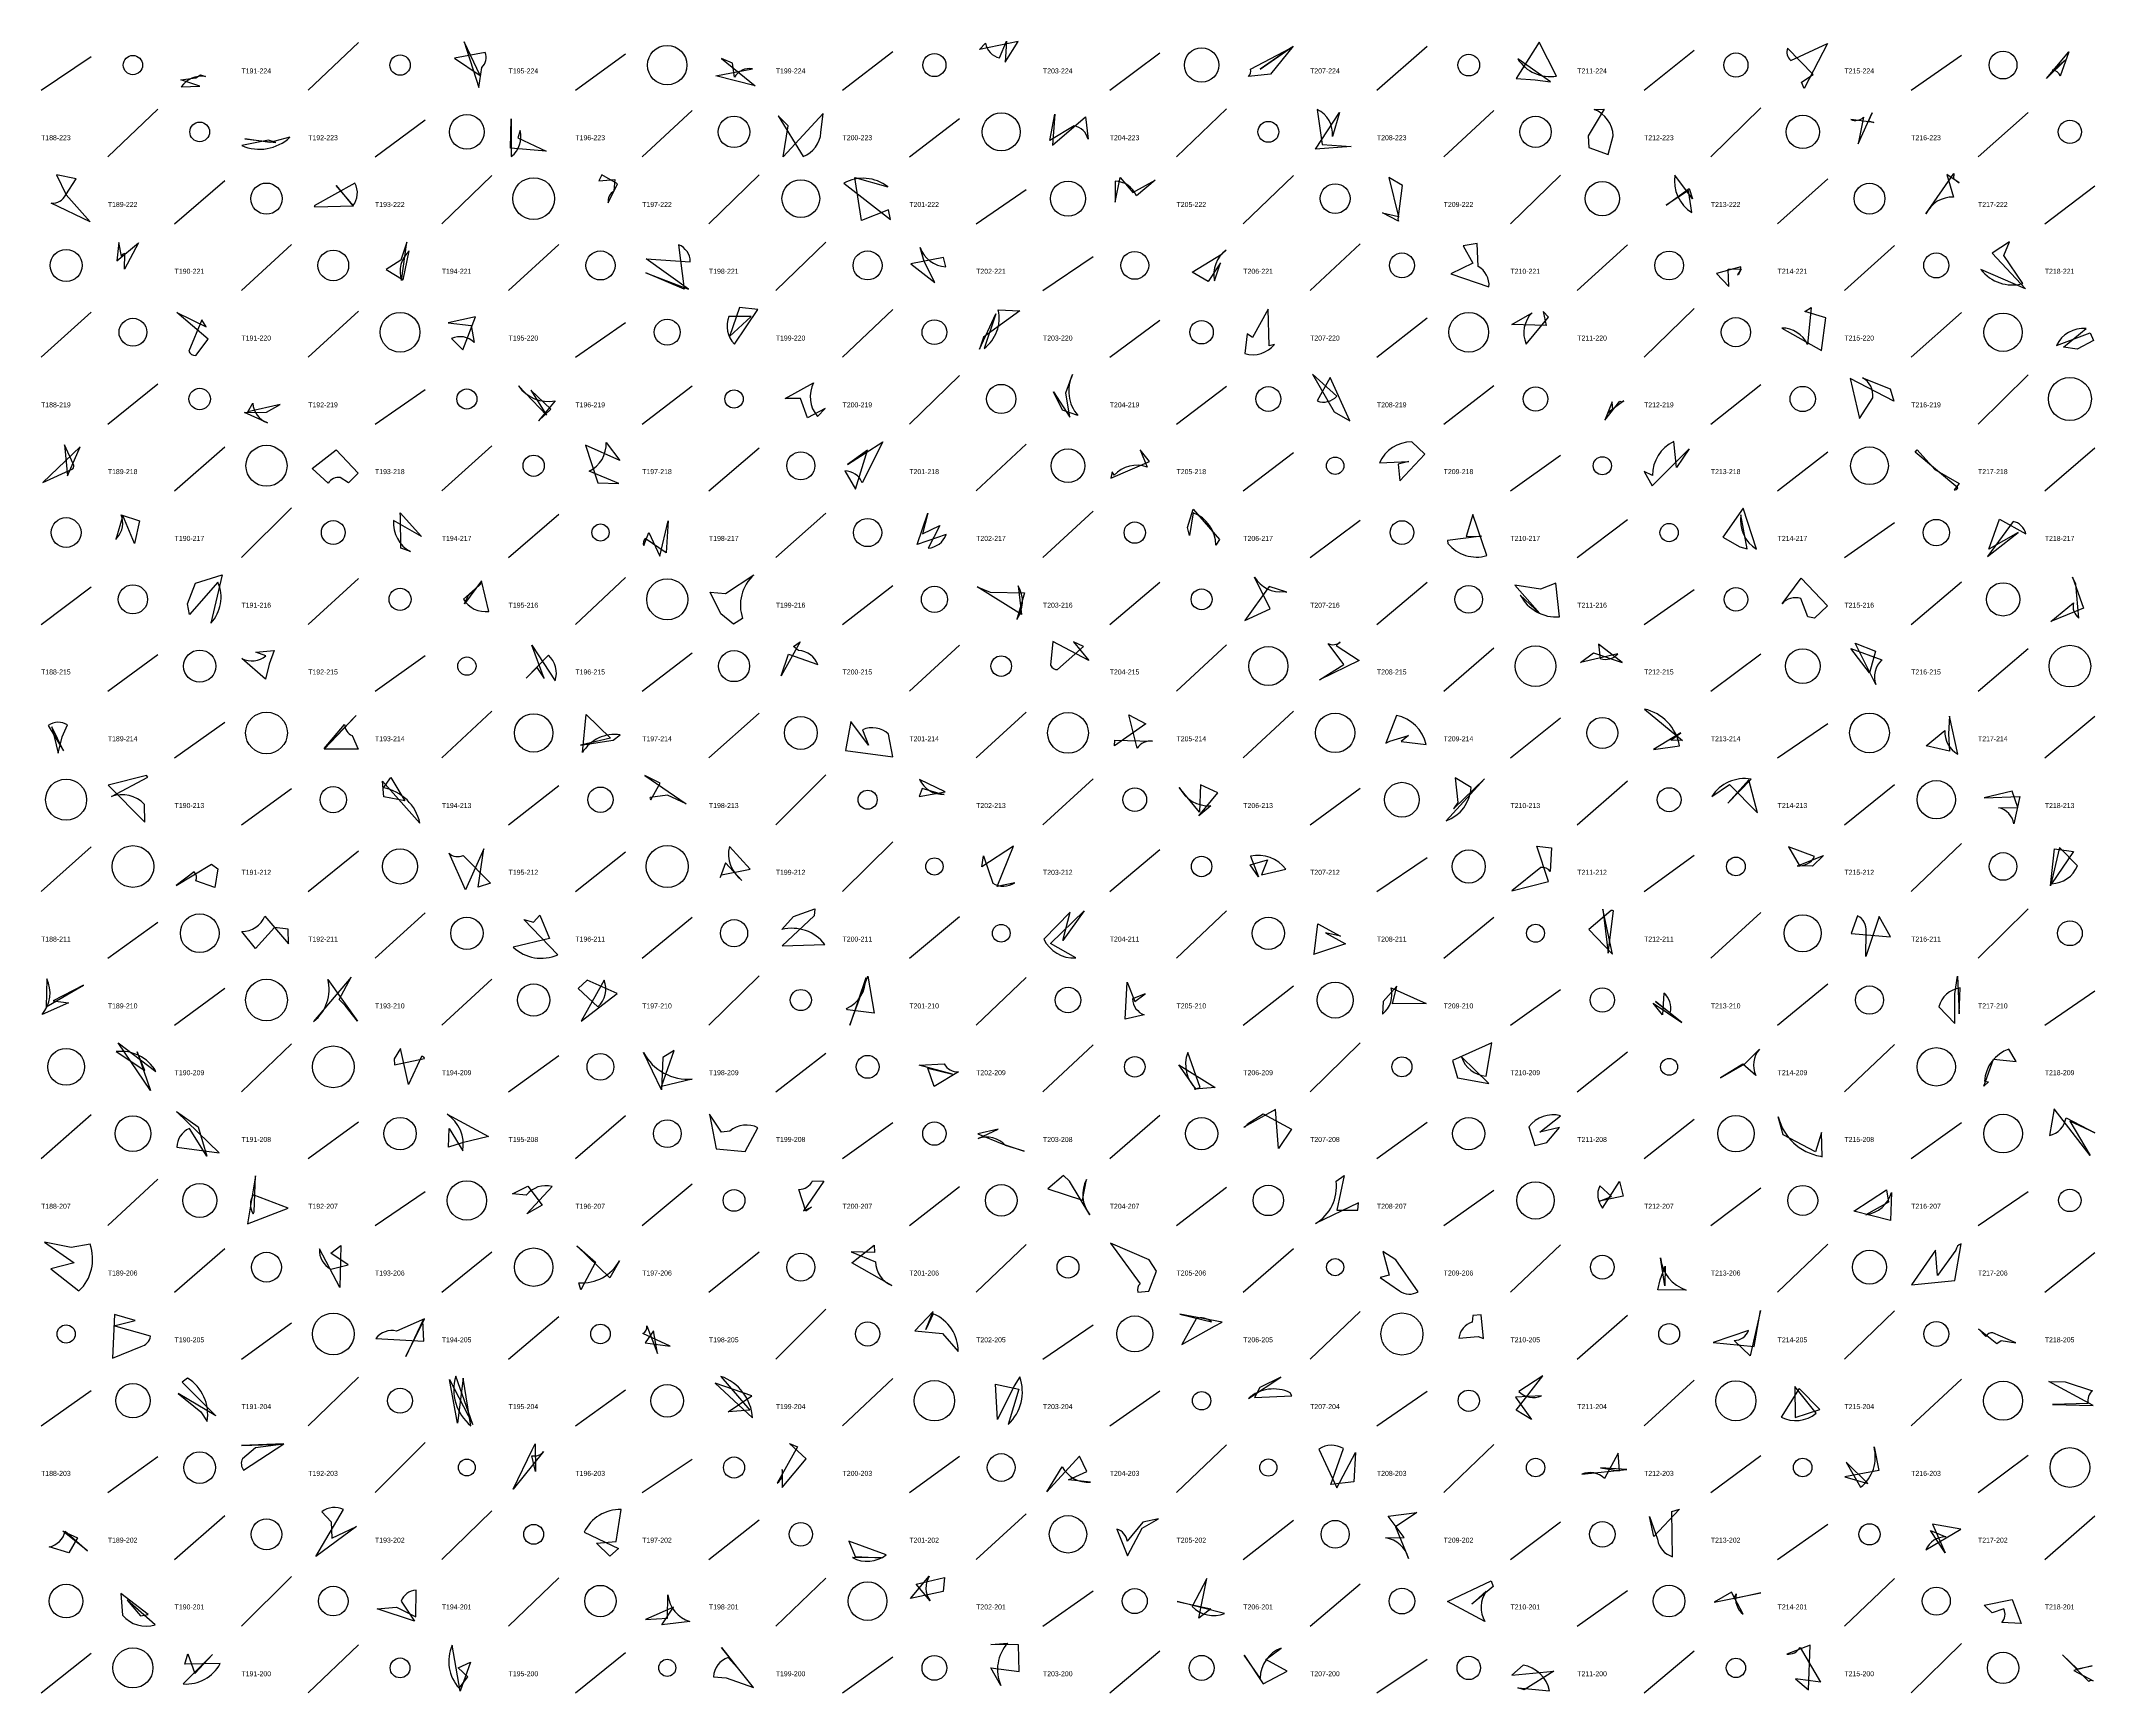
# Model space of a CAD drawing. Header units: millimetres. Extents: x -1 to 9990, y 0 to 15990.
# Drawn here: x 7520 to 8750, y 8000 to 8989 of the extents above; entities that cross this region are included whole.
import ezdxf

# ---------------------------------------------------------------- set-up
doc = ezdxf.new("R2010")
doc.units = ezdxf.units.MM
doc.layers.add('TEXT', color=3, linetype='Continuous')
doc.layers.add('WALL', color=1, linetype='Continuous')

msp = doc.modelspace()

# ---------------------------------------------------------------- linework, layer by layer
for points in [[(7773.4, 8988.9), (7782.2, 8961.5), (7784, 8973.5, 0.3), (7785.9, 8982.6), (7767.6, 8979.1), (7782.9, 8968.8)], [(8105.1, 8989.2), (8082, 8984.3), (8085.6, 8988.1, 0.3), (8094, 8979.3), (8098.2, 8989.4), (8097.4, 8976.8)], [(8269.8, 8986.4), (8256.2, 8969.5), (8243.1, 8968.2, 0.3), (8244.3, 8972.6), (8268.2, 8985.1), (8250, 8972.6)], [(8414.8, 8966.1), (8424, 8965), (8404.3, 8978.8, 0.3), (8427.6, 8968.4), (8417.1, 8988.7), (8403.3, 8967)], [(8574.3, 8964.7), (8581.2, 8969.3), (8565.9, 8985.2, 0.3), (8567.9, 8977.7), (8589.9, 8988), (8575.9, 8961)], [(8721, 8966.9), (8734.3, 8983), (8729.2, 8968.3, 0.3), (8724.5, 8972.1), (8725.4, 8972.3), (8732.4, 8978.2)], [(7612.6, 8967.3), (7615.5, 8969.1), (7618.4, 8968.1, 0.3), (7603.9, 8961.9), (7615.1, 8962.3), (7603.7, 8966.1)], [(7947.7, 8962.5), (7924.1, 8968.6), (7946.1, 8972.8, 0.3), (7935.2, 8967.7), (7934.1, 8976.1), (7927.5, 8979)], [(7801.1, 8925.2), (7801.5, 8942.8), (7801.6, 8920.2, 0.3), (7806.9, 8935.8), (7805.5, 8931.5), (7822.5, 8923.5)], [(7967.4, 8938.6), (7961.4, 8944.6), (7976.3, 8920.3, 0.3), (7987, 8934.6), (7988.4, 8945.9), (7964.4, 8920.1)], [(8125.7, 8927.1), (8145.5, 8944), (8147, 8930.6, 0.3), (8138.6, 8938.7), (8124.2, 8929.8), (8127.1, 8945.6)], [(8283.2, 8924.6), (8297.6, 8946.6), (8293.5, 8932.3, 0.3), (8284.3, 8948.4), (8287.2, 8927.5), (8304.6, 8926.2)], [(8446.9, 8925.6), (8458.4, 8921.5), (8461.5, 8932.7, 0.3), (8450.1, 8948.4), (8456, 8948.5), (8446.5, 8932.7)], [(8614.4, 8941.6), (8617.5, 8940.7), (8603.9, 8942.4, 0.3), (8611.4, 8943.7), (8608.3, 8927.8), (8616.5, 8946.3)], [(7660.5, 8928.7), (7656.2, 8930.1), (7640.2, 8926.8, 0.3), (7669, 8931.8), (7657, 8928.6), (7642, 8930.9)], [(7535.1, 8897.3), (7549.3, 8881.2), (7526.1, 8892.3, 0.3), (7534.8, 8897.2), (7541.1, 8906.9), (7529.2, 8909.2)], [(7854, 8905.7), (7863.6, 8906.4), (7863, 8899.6, 0.3), (7859.7, 8892.4), (7865.3, 8903.9), (7855.8, 8909.2)], [(8011.3, 8881.9), (8007.3, 8907.6), (8027.1, 8902.1, 0.3), (8000.7, 8904.2), (8028.7, 8882.6), (8027.5, 8888.2)], [(8173.8, 8898.7), (8187.2, 8906.1), (8176, 8896.7, 0.3), (8163.2, 8905.4), (8163.2, 8892.8), (8166.2, 8907.7)], [(8335.3, 8902.8), (8327.1, 8907.6), (8332.9, 8884.1, 0.3), (8333, 8881.6), (8323.3, 8886.4), (8332.9, 8884.3)], [(8507, 8901), (8508.9, 8894.8), (8498.5, 8909, 0.3), (8508.6, 8886.6), (8506.7, 8899.8), (8493.3, 8891)], [(8668.7, 8904.5), (8661.4, 8909.5), (8665.4, 8895.9, 0.3), (8648.8, 8885.9), (8665.6, 8910), (8665.3, 8907.1)], [(7707.1, 8890.7), (7696.8, 8902.9), (7706.8, 8890.7, 0.3), (7707.9, 8904.3), (7683.5, 8890.6), (7684, 8890.1)], [(7578.3, 8868.5), (7570, 8852.8), (7570.2, 8862.2, 0.3), (7568.1, 8860.5), (7566.6, 8868.7), (7565.4, 8857.8)], [(7726.7, 8852.6), (7736.9, 8846.4), (7740.5, 8863.7, 0.3), (7735.9, 8845.9), (7739, 8869), (7735.4, 8858.1)], [(8688.4, 8862.4), (8708.4, 8841), (8681.7, 8852.5, 0.3), (8706.8, 8844.1), (8695.5, 8860.9), (8698.9, 8869.2)], [(7907.7, 8840.8), (7882.4, 8858.9), (7908.8, 8857.2, 0.3), (7901.8, 8867.4), (7905.2, 8840.7), (7882.2, 8850.6)], [(8055.3, 8844.7), (8048.9, 8857.3), (8046.4, 8865.7, 0.3), (8061.8, 8854.2), (8060.4, 8859.7), (8040.8, 8856)], [(8209.4, 8851), (8227.3, 8862), (8229.7, 8864.2, 0.3), (8222.8, 8845.8), (8226.3, 8856.5), (8218.9, 8845.4)], [(8377.4, 8856.3), (8364.2, 8849.9), (8387.1, 8842.1, 0.3), (8380.6, 8854.3), (8380.1, 8868.2), (8371.7, 8866.7)], [(8530.4, 8852.7), (8538.2, 8852.9), (8535.9, 8849.3, 0.3), (8537.9, 8854.2), (8523.3, 8850.2), (8530.8, 8842.4)], [(7618.8, 8818.2), (7616.2, 8822.4), (7608.4, 8803.7, 0.3), (7612.6, 8801), (7620.1, 8810.8), (7601.3, 8826.9)], [(7763.8, 8820.7), (7777.6, 8819), (7779.4, 8808.9, 0.3), (7765.8, 8811.3), (7772.6, 8804.4), (7780.1, 8824.3)], [(7932.3, 8812.4), (7945.3, 8824.5), (7931.9, 8824.5, 0.3), (7935.2, 8807.9), (7949.3, 8828.6), (7938.2, 8829.8)], [(8082, 8804.8), (8091.7, 8826.1), (8084.7, 8805.3, 0.3), (8093.2, 8828.3), (8106.1, 8827.9), (8084.4, 8812.1)], [(8245.5, 8811.8), (8242.2, 8814.1), (8240.9, 8802.2, 0.3), (8258.7, 8807.7), (8255.5, 8806.8), (8254.9, 8828.7)], [(8421.3, 8819), (8400.8, 8819.6), (8412.9, 8826.7, 0.3), (8409.3, 8807.9), (8422.7, 8824), (8419.6, 8827.5)], [(8576.3, 8827.4), (8580.1, 8829.8), (8577.8, 8807.7, 0.3), (8562.4, 8817.5), (8586.3, 8804.1), (8588.9, 8823.7)], [(8739.3, 8804.8), (8731.2, 8806), (8744.7, 8817.3, 0.3), (8726.9, 8807.1), (8747.1, 8814.7), (8749.2, 8810)], [(7813.3, 8780.3), (7822.7, 8765.4), (7806, 8782.8, 0.3), (7827.8, 8773.9), (7817.9, 8762), (7825.3, 8768.9)], [(7974.8, 8775.3), (7965.6, 8775.3), (7982.6, 8784.7, 0.3), (7984.9, 8764.6), (7989.6, 8769.4), (7978.9, 8763.7)], [(8136, 8764.1), (8133.8, 8778.6), (8137.7, 8789.7, 0.3), (8140.9, 8765.1), (8131.7, 8768.4), (8126.3, 8779.3)], [(8303.7, 8761.9), (8292.1, 8787.9), (8284.2, 8773.8, 0.3), (8295.9, 8776.6), (8281.4, 8789.8), (8294.5, 8767.4)], [(8603.5, 8787.2), (8609, 8763.3), (8617, 8775.7, 0.3), (8610.9, 8787.7), (8627.3, 8781), (8629.5, 8773.7)], [(7663.1, 8771.6), (7643.9, 8767.4), (7646.8, 8772.5, 0.3), (7655.6, 8760.7), (7641.8, 8767), (7655, 8767.1)], [(8460.8, 8773.3), (8456.5, 8762.3), (8465.4, 8773.7, 0.3), (8467.9, 8773.8), (8458.2, 8766.7), (8461.2, 8768.6)], [(7543.4, 8746.3), (7521, 8725), (7539.1, 8733.1, 0.3), (7539.3, 8736.1), (7534.1, 8747.6), (7535.8, 8729)], [(7853.5, 8724.8), (7866.1, 8724.4), (7848.3, 8731.7, 0.3), (7858.4, 8749), (7866.7, 8738.2), (7846.1, 8747.3)], [(8003, 8735.7), (8024.2, 8749.3), (8011.8, 8724.8, 0.3), (8001.3, 8731.9), (8007.8, 8720.9), (8015, 8744.4)], [(8333.8, 8725.9), (8348.6, 8741.9), (8340.9, 8749.3, 0.3), (8321.5, 8736.7), (8339.2, 8737.5), (8332.7, 8736)], [(8507, 8745.2), (8499.4, 8734), (8497.9, 8749.5, 0.3), (8485.1, 8729.1), (8480, 8731.6), (8484.9, 8722.9)], [(7709.8, 8730.6), (7704.2, 8724.7), (7699.2, 8728, 0.3), (7692, 8724.5), (7682.4, 8733.4), (7696.8, 8744.6)], [(8183.9, 8737.6), (8178.2, 8744.6), (8182.4, 8734.2, 0.3), (8162.6, 8729.4), (8161.5, 8731.4), (8160.6, 8727.6)], [(8654.2, 8732.8), (8668.6, 8724.3), (8665.7, 8720.5, 0.3), (8668, 8721.8), (8642.3, 8743.1), (8643.5, 8744.5)], [(8209.9, 8709), (8225.7, 8690.9), (8223.6, 8687.5, 0.3), (8210, 8706.9), (8207.8, 8693.2), (8206.6, 8698.1)], [(8537.3, 8686.4), (8541.8, 8685.3), (8538, 8705.7, 0.3), (8547.4, 8685), (8539.3, 8709.6), (8527.2, 8692.2)], [(7568.9, 8705.3), (7564.7, 8690.9), (7565.5, 8692, 0.3), (7567.9, 8705.6), (7578.9, 8702.1), (7576, 8688.4)], [(7735, 8706.8), (7747.9, 8692.7), (7731, 8702.2, 0.3), (7741.3, 8683.6), (7735.5, 8685.6), (7735.2, 8704.6)], [(7895.5, 8702), (7894.3, 8682.8), (7881.8, 8691.5, 0.3), (7880.9, 8687.2), (7884, 8695), (7890.5, 8680.8)], [(8047.8, 8694.3), (8058.2, 8699.3), (8051.2, 8685.7, 0.3), (8062, 8693.8), (8044.7, 8687.9), (8051, 8706.6)], [(8382.7, 8692.9), (8362.2, 8690.2), (8362.5, 8688.4, 0.3), (8385.9, 8681.2), (8377.4, 8705.9), (8373.5, 8692.7)], [(8686.5, 8685), (8692.8, 8703.1), (8708.6, 8694.2, 0.3), (8701, 8701.7), (8685.6, 8680.7), (8704, 8695.1)], [(7612.4, 8664.6), (7628.4, 8669.7), (7621.7, 8640.8, 0.3), (7625.9, 8665.2), (7608.9, 8645.9), (7607.7, 8652.3)], [(7775.7, 8657.2), (7783.5, 8664.5), (7772.9, 8655.2, 0.3), (7788.2, 8647.8), (7783.7, 8666.1), (7773.6, 8652.3)], [(7920.7, 8659.2), (7929.9, 8658.5), (7946.9, 8669.7, 0.3), (7940.1, 8643.5), (7934.6, 8640.1), (7927.1, 8646.4)], [(8088.4, 8659.2), (8108.9, 8658.9), (8104.3, 8643, 0.3), (8105.2, 8663), (8107.2, 8646), (8080.6, 8662.4)], [(8240.9, 8642.4), (8256.1, 8649.4), (8246.7, 8668.3, 0.3), (8264.5, 8659.7), (8266.1, 8659.2), (8255.4, 8662.7)], [(8402.6, 8663.4), (8417.5, 8646.5), (8405.8, 8657.6, 0.3), (8429.4, 8644.5), (8427.2, 8664.7), (8418, 8661.1)], [(8582, 8643.8), (8578, 8644.5), (8573.9, 8655.5, 0.3), (8562.6, 8652.3), (8574, 8667.7), (8589.8, 8651.1)], [(8743.2, 8649.7), (8723.5, 8641.7), (8737.1, 8652.9, 0.3), (8740.4, 8643.8), (8738.5, 8664.1), (8736.6, 8668.2)], [(7656.6, 8616.2), (7654.5, 8607.1), (7640.3, 8619.6, 0.3), (7654.6, 8621.1), (7648.6, 8623.3), (7659.5, 8624.4)], [(7821.3, 8607.5), (7813.9, 8627.5), (7827.8, 8606.2, 0.3), (7823.9, 8621.6), (7810.6, 8607.8), (7816.9, 8614.2)], [(7963.2, 8609.2), (7967.6, 8622.2), (7985.2, 8615.9, 0.3), (7973.7, 8624.3), (7970.7, 8626.7), (7974.7, 8629.5)], [(8147.4, 8618.4), (8125.9, 8629.8), (8124.5, 8615.6, 0.3), (8128.8, 8612.9), (8144.3, 8626.7), (8138.3, 8629.5)], [(8285.6, 8606.7), (8300.2, 8616), (8290.9, 8628.5, 0.3), (8297.9, 8629.4), (8295.6, 8627.4), (8309.3, 8618.3)], [(8466.8, 8617.2), (8452.7, 8628.2), (8453.8, 8619.5, 0.3), (8464.2, 8622.3), (8441.9, 8617.1), (8449.7, 8623)], [(8614.9, 8610.9), (8603.9, 8625.6), (8622.3, 8618.7, 0.3), (8618.8, 8603.9), (8606.5, 8628.7), (8618.6, 8624)], [(7708.6, 8585.5), (7689.5, 8565.6), (7701.8, 8580.1, 0.3), (7706.3, 8573.4), (7709.9, 8565.3), (7689.6, 8565.3)], [(7843.1, 8567.6), (7862.7, 8570.6), (7866.9, 8573.9, 0.3), (7844.2, 8563.2), (7846.5, 8586.1), (7861, 8571.8)], [(8162.9, 8567.3), (8163.1, 8570.6), (8185.7, 8570, 0.3), (8176.5, 8565.8), (8171.5, 8585.9), (8181.7, 8580.5)], [(8339, 8573.4), (8334.6, 8569.9), (8349.4, 8568, 0.3), (8331.7, 8585.5), (8325.3, 8568.9), (8327.7, 8570)], [(8502.1, 8575.1), (8485.7, 8565.1), (8501.3, 8567.3, 0.3), (8480.2, 8589.3), (8503, 8570.4), (8496.1, 8570.7)], [(7530.3, 8562.8), (7532.6, 8572.7), (7535.9, 8579.8, 0.3), (7524.3, 8579.5), (7533.5, 8564.2), (7526.5, 8578.6)], [(8001.7, 8564.4), (8030, 8560.7), (8027.6, 8574.2, 0.3), (8011.9, 8576.9), (8015.5, 8567.6), (8004.9, 8581.8)], [(8662.9, 8564.1), (8648.9, 8567.2), (8660.2, 8576.5, 0.3), (8668, 8562.2), (8663, 8585), (8662.4, 8574.5)], [(7560.1, 8543.8), (7582.2, 8521.5), (7581.9, 8532.2, 0.3), (7562.1, 8536.9), (7583.9, 8548.5), (7583.2, 8549.5)], [(7906.4, 8532.6), (7895.1, 8537.8), (7884.7, 8536.4, 0.3), (7885.2, 8534.9), (7890.8, 8544.9), (7881.6, 8549.5)], [(7725.3, 8536.7), (7724.4, 8546), (7746.9, 8520.9, 0.3), (7725, 8542.2), (7729.4, 8548.3), (7737.8, 8534.4)], [(8045.8, 8536.9), (8061.5, 8539.8), (8046, 8547.1, 0.3), (8060.9, 8538.2), (8059.8, 8538.2), (8047.7, 8541.8)], [(8214.4, 8543.9), (8213.7, 8527.5), (8201.6, 8542.4, 0.3), (8220.5, 8531.3), (8213.3, 8525.4), (8224.8, 8539.1)], [(8365.9, 8529.6), (8384.4, 8547.4), (8361.4, 8522.3, 0.3), (8376.5, 8542.4), (8366.8, 8548), (8368.4, 8533.4)], [(8542.8, 8546.9), (8530.1, 8532.9), (8544.1, 8547.3, 0.3), (8520.5, 8536.9), (8531.2, 8544), (8547.9, 8527.1)], [(8683.6, 8536.1), (8705, 8536.9), (8701.5, 8520.5, 0.3), (8692.3, 8530.2), (8703.8, 8530.3), (8700.4, 8540.1)], [(7785.1, 8505.6), (7774.2, 8481.1), (7764.4, 8502.9, 0.3), (7772.7, 8501.6), (7789.1, 8485.1), (7781.7, 8482.7)], [(7927.5, 8489.9), (7944.7, 8493.3), (7932.2, 8507, 0.3), (7939.7, 8486.7), (7929.8, 8497.2), (7926.6, 8488.3)], [(8083.4, 8494.8), (8084.4, 8501.3), (8089.9, 8485, 0.3), (8103.1, 8485.3), (8092.5, 8483.1), (8102.4, 8507.1)], [(8254.5, 8498.9), (8250.8, 8490), (8265.4, 8493.3, 0.3), (8244.3, 8501.1), (8249, 8488.8), (8244.1, 8495.9)], [(8415.8, 8507.1), (8424.5, 8506.1), (8423.8, 8492, 0.3), (8418.2, 8494.3), (8400.8, 8480.4), (8422.8, 8486)], [(8587.4, 8501.5), (8580.9, 8495.1), (8571.6, 8495.4, 0.3), (8582.1, 8501), (8566.4, 8506.7), (8572.9, 8495.8)], [(8725.7, 8505.6), (8737.2, 8504), (8724, 8484.7, 0.3), (8739.5, 8495.4), (8728.7, 8506.3), (8723.3, 8483.4)], [(7625.9, 8493.6), (7624, 8482.5), (7612.7, 8486.4, 0.3), (7611.7, 8491.8), (7601, 8483.7), (7622.1, 8496.3)], [(7659.7, 8458.5), (7648.5, 8445.9), (7640.2, 8456, 0.3), (7654.1, 8465.3), (7668.2, 8448.7), (7668, 8457.5)], [(7818.6, 8465.9), (7824.4, 8451.8), (7802.7, 8446.7, 0.3), (7829.5, 8442.1), (7809.2, 8463.3), (7814.9, 8461.6)], [(7982.9, 8465.4), (7963.9, 8447.4), (7989.4, 8448.3, 0.3), (7963.7, 8457.2), (7970.7, 8465), (7983.4, 8469.7)], [(8131.9, 8450.6), (8136.3, 8467.6), (8120.5, 8451.5, 0.3), (8139.6, 8440.2), (8124.6, 8448.9), (8144.6, 8468.4)], [(8455.2, 8469.4), (8458.4, 8443.1), (8461.7, 8468.4, 0.3), (8460.3, 8468.6), (8447, 8457.3), (8461.1, 8442.4)], [(8620.8, 8465), (8612.8, 8441), (8613, 8456.1, 0.3), (8607.9, 8465.5), (8604, 8454.8), (8627.5, 8452.8)], [(8289.3, 8455.2), (8301.1, 8448.6), (8282.1, 8442.3, 0.3), (8282.4, 8442.7), (8284.7, 8460.6), (8298.2, 8453.2)], [(7527.3, 8414.5), (7536.5, 8413.3), (7520.6, 8406.4, 0.3), (7523.4, 8427.7), (7523.1, 8410.9), (7545.5, 8424)], [(7698.5, 8415.3), (7705.7, 8428.8), (7683.2, 8402.2, 0.3), (7691.7, 8427.4), (7709.5, 8402.3), (7702.1, 8411.7)], [(7847.1, 8427), (7841.6, 8422), (7853.5, 8411, 0.3), (7857.3, 8426.9), (7843.4, 8402.3), (7865, 8419)], [(8018.9, 8407.1), (8002.9, 8409.2), (8002.4, 8410, 0.3), (8013.9, 8428.4), (8004.3, 8400), (8015.1, 8429.4)], [(8175.1, 8414.2), (8181.2, 8418.8), (8173.6, 8415.7, 0.3), (8180.7, 8406.1), (8169.3, 8403.5), (8170.5, 8425.7)], [(8667.8, 8429.4), (8668.7, 8406.7), (8669.2, 8422.3, 0.3), (8656.5, 8411), (8666.2, 8400.9), (8666.1, 8418.7)], [(8332, 8423.4), (8323.8, 8414.2), (8323.3, 8406.6, 0.3), (8328.5, 8422.4), (8349.4, 8412.9), (8329.3, 8412.8)], [(8502.7, 8401.6), (8486.9, 8414.1), (8495.6, 8407.4, 0.3), (8491.8, 8419.2), (8491.1, 8406.1), (8485.4, 8413.2)], [(7585.5, 8360.8), (7566.2, 8389.3), (7588.8, 8372.2, 0.3), (7564.9, 8384.1), (7582.1, 8372.9), (7577.5, 8383.9)], [(8368.2, 8368.4), (8387, 8365), (8370.6, 8380.9, 0.3), (8385.4, 8369.4), (8388.8, 8389.3), (8365.2, 8378.7)], [(7731.4, 8379.7), (7731.7, 8376.2), (7749.7, 8380, 0.3), (7747.9, 8381.2), (7740, 8364.5), (7735.2, 8386)], [(7892.3, 8380.6), (7891.6, 8361.3), (7880.8, 8383.6, 0.3), (7909.9, 8367.7), (7891.5, 8363.3), (7899.2, 8384.7)], [(8065.8, 8370.6), (8045.8, 8375.9), (8060.9, 8376.8, 0.3), (8069.4, 8372), (8054.8, 8363.2), (8051, 8374.1)], [(8210.8, 8361.6), (8214.1, 8362.7), (8206.7, 8383.5, 0.3), (8211.8, 8361.5), (8201.3, 8376.2), (8223.1, 8362.7)], [(8525.8, 8368.4), (8540.3, 8376.7), (8549.1, 8385.5, 0.3), (8546.9, 8369.9), (8539.2, 8376.5), (8538.1, 8375.9)], [(8689.3, 8379.6), (8702.8, 8378.1), (8698.5, 8385.6, 0.3), (8683.8, 8366.4), (8686.2, 8366.1), (8683.5, 8363.5)], [(7614.1, 8339), (7619.3, 8321.4), (7608.8, 8338, 0.3), (7601.3, 8326.8), (7626.7, 8323.5), (7601.2, 8348.2)], [(7764, 8326.9), (7764.4, 8338), (7772.5, 8324.6, 0.3), (7763.1, 8346.7), (7788, 8333.3), (7772.2, 8329.4)], [(7924.3, 8325.8), (7941.6, 8324.3), (7949.3, 8338.5, 0.3), (7932.5, 8336.5), (7927.5, 8335.8), (7920.4, 8346.7)], [(8261, 8326), (8259.2, 8349.4), (8240.4, 8338.9, 0.3), (8242.5, 8340.9), (8251.9, 8346.9), (8268.9, 8337.7)], [(8429.4, 8338.6), (8417.6, 8335.8), (8430, 8345.7, 0.3), (8411, 8339.1), (8414.5, 8327.8), (8421.8, 8329.6)], [(8582.7, 8324.1), (8563.2, 8334.3), (8560.4, 8345, 0.3), (8585.6, 8321.5), (8586.6, 8321), (8586.3, 8335.7)], [(8747.1, 8321.9), (8725.6, 8349.9), (8722.7, 8333.8, 0.3), (8732.7, 8344.5), (8749.9, 8335.4), (8735, 8342.4)], [(8095.6, 8328.9), (8108.8, 8324.4), (8097.6, 8327.9, 0.3), (8081.2, 8332.1), (8093.2, 8337.6), (8081.1, 8334.9)], [(7643.6, 8280.9), (7667.9, 8290.4), (7647.1, 8298.3, 0.3), (7647, 8287), (7647.6, 8288.2), (7648.4, 8309.7)], [(7820, 8292.2), (7811, 8287), (7826.1, 8303.3, 0.3), (7810.6, 8298.1), (7802.4, 8298.9), (7811.6, 8303.5)], [(7981.3, 8291), (7977.9, 8288.5), (7973.9, 8301.6, 0.3), (7981.9, 8306.7), (7988.8, 8306.5), (7976.6, 8288.7)], [(8123, 8302), (8143.6, 8295.2), (8146.1, 8307.6, 0.3), (8148.1, 8286.4), (8135.8, 8306.6), (8132.3, 8310)], [(8308.5, 8289.1), (8308.9, 8293.6), (8283.2, 8281.2, 0.3), (8295.6, 8306.5), (8300.3, 8309.9), (8295.9, 8289.2)], [(8453.3, 8294.5), (8460.5, 8297.4), (8453.5, 8303.8, 0.3), (8455.1, 8290.4), (8465.2, 8306.4), (8467.4, 8297.5)], [(8625.2, 8301.4), (8626.3, 8293.9), (8612.8, 8286.4, 0.3), (8628.2, 8299.8), (8627.6, 8282.9), (8605.6, 8288.6)], [(7539.8, 8257.7), (7525.9, 8254.1), (7542.7, 8240.8, 0.3), (7549.3, 8268.7), (7538.1, 8266.8), (7522, 8270)], [(7699.5, 8267.9), (7698.9, 8242.8), (7686.7, 8265.9, 0.3), (7693.5, 8253.9), (7704, 8256.5), (7693.6, 8263.3)], [(7852, 8258.1), (7843.2, 8241.5), (7842, 8245.7, 0.3), (7866.4, 8258.9), (7860.7, 8248.7), (7840.9, 8267.8)], [(8019.2, 8263.7), (8005.1, 8264.2), (8019.7, 8258.3, 0.3), (8029.5, 8244), (8005.5, 8257.6), (8019, 8268.1)], [(8183.7, 8259.4), (8160.5, 8269.4), (8178.2, 8245, 0.3), (8176.8, 8240.1), (8183.5, 8240.6), (8188, 8252.6)], [(8640.2, 8244.5), (8666.2, 8247.1), (8669.8, 8268.9, 0.3), (8666.7, 8265.2), (8655.7, 8250), (8654.6, 8265.1)], [(8327.3, 8250.3), (8322, 8248.9), (8333.5, 8240.8, 0.3), (8344.7, 8240.3), (8331.4, 8259.5), (8323.6, 8264.3)], [(8492.6, 8255.6), (8492.5, 8243.9), (8489.8, 8260.5, 0.3), (8505.2, 8241.3), (8488.2, 8241.4), (8489.6, 8247.5)], [(8549.7, 8229.1), (8543.5, 8202), (8534, 8211.1, 0.3), (8542.6, 8217), (8521.4, 8209.9), (8545.9, 8207.4)], [(7563.9, 8226.6), (7562.7, 8200.6), (7579.9, 8207.5, 0.3), (7585.5, 8213.6), (7563.6, 8219.8), (7576.4, 8223.1)], [(7738.5, 8201.6), (7749.7, 8224.1), (7732.9, 8216.7, 0.3), (7720.4, 8212.3), (7749.3, 8210.6), (7748.7, 8223)], [(7881.8, 8209.6), (7896.8, 8207.7), (7880.4, 8215.3, 0.3), (7882.8, 8219.9), (7889.1, 8203.3), (7886.7, 8216.8)], [(8043.2, 8216.9), (8059.8, 8215.3), (8069.3, 8204.4, 0.3), (8054.3, 8227.1), (8049.9, 8217.6), (8054.2, 8228.4)], [(8227.3, 8222.1), (8201.9, 8226.8), (8220.9, 8222.2, 0.3), (8211.8, 8224), (8203.1, 8208.7), (8222.7, 8219.7)], [(8382.4, 8226.4), (8377.4, 8226.1), (8377.1, 8222.1, 0.3), (8369.1, 8212.4), (8380.7, 8213.4), (8383.8, 8212.2)], [(8693.8, 8211.1), (8702.6, 8209.6), (8688.9, 8215.7, 0.3), (8684.7, 8213.5), (8680.2, 8218.1), (8691.3, 8209.2)], [(7602, 8179.4), (7615.6, 8168.4), (7619.5, 8162.6, 0.3), (7607.7, 8188.6), (7604.5, 8186.2), (7624.7, 8166)], [(7764.6, 8187.8), (7778.6, 8160.8), (7768.3, 8189.7, 0.3), (7777.3, 8160), (7772.8, 8188.6), (7769.3, 8161.6)], [(7945.6, 8178), (7923.7, 8185.6), (7946.1, 8164.7, 0.3), (7927.1, 8189.6), (7944.5, 8169.3), (7931.5, 8168.4)], [(8091.6, 8184.9), (8105.6, 8182), (8099.2, 8160.8, 0.3), (8106.1, 8189.3), (8102.7, 8183.9), (8092.8, 8163.8)], [(8246.6, 8177), (8269.1, 8177.9), (8268, 8179.8, 0.3), (8243, 8176.4), (8262.5, 8189.1), (8249.9, 8182.9)], [(8403.3, 8169.3), (8419.4, 8190), (8404.9, 8180.5, 0.3), (8418.5, 8177.9), (8403, 8177.2), (8412.5, 8163.8)], [(8585.3, 8169.8), (8572.8, 8182.3), (8562, 8165.2, 0.3), (8583, 8167.5), (8570.2, 8183.6), (8570.4, 8165)], [(8722.4, 8186.5), (8732.1, 8186.3), (8748.6, 8181, 0.3), (8746, 8173.4), (8724.5, 8172.8), (8748.9, 8172.1)], [(7665.2, 8149), (7648.5, 8146.7), (7640.6, 8140.3, 0.3), (7641.3, 8133.5), (7665.3, 8149.1), (7640.1, 8148.1)], [(7815.8, 8149.1), (7816.1, 8132.6), (7814, 8142.1, 0.3), (7820.9, 8144.6), (7802.8, 8122.1), (7814.2, 8145.6)], [(7968.3, 8149.3), (7973.1, 8147.3), (7960.9, 8125.7, 0.3), (7963.8, 8133.9), (7963.8, 8123.1), (7978.1, 8140.3)], [(8306.2, 8126.4), (8292.5, 8124.9), (8300, 8146.3, 0.3), (8285.2, 8146), (8296, 8122.8), (8307.2, 8144.1)], [(8465.3, 8133), (8464.5, 8143.7), (8456.3, 8128.5, 0.3), (8442.8, 8131), (8469.7, 8133.8), (8454, 8134.9)], [(8614, 8125.5), (8601, 8138.2), (8609.7, 8123.2, 0.3), (8617.7, 8147.4), (8620.6, 8133.2), (8600.3, 8129.4)], [(8141.9, 8141.8), (8122.4, 8120.4), (8131.6, 8135.5, 0.3), (8148.4, 8126.2), (8135.3, 8127.7), (8146.3, 8132.7)], [(7708.9, 8099.7), (7684.5, 8081.8), (7701.2, 8109.8, 0.3), (7688.1, 8108.4), (7693.7, 8102.5), (7694.2, 8092.7)], [(7852.6, 8089.7), (7864.5, 8090.7), (7867.4, 8109.8, 0.3), (7845.3, 8096.3), (7865.8, 8086.5), (7860.7, 8081.9)], [(8343.9, 8108), (8331.1, 8099.4), (8339, 8080.6, 0.3), (8325.2, 8092.8), (8336.3, 8093.1), (8326.8, 8105.8)], [(8485.9, 8093.7), (8483.2, 8105.6), (8488.1, 8092, 0.3), (8497.1, 8081.6), (8496.6, 8108.6), (8501.3, 8110)], [(7541.8, 8092.9), (7536.7, 8084), (7524.8, 8087.5, 0.3), (7534.4, 8096.9), (7547.8, 8085.1), (7533, 8096.9)], [(8189.2, 8104.3), (8179.8, 8102.2), (8170.5, 8090.8, 0.3), (8164.3, 8098.1), (8170.6, 8082.2), (8179.5, 8098.7)], [(8660.3, 8083.9), (8651.6, 8097.2), (8660.7, 8093.5, 0.3), (8648.8, 8085.8), (8669.7, 8098.1), (8652.8, 8101.1)], [(8023.3, 8080.9), (8006.1, 8081.1), (8005.9, 8081.1, 0.3), (8026.1, 8082.7), (8003.8, 8090.8), (8007.5, 8081.8)], [(8060.3, 8060.8), (8040.7, 8056.6), (8051.9, 8070, 0.3), (8052.4, 8055.1), (8044.1, 8065.2), (8061.1, 8069.1)], [(7584.2, 8047), (7567.7, 8059.5), (7568.8, 8046.5, 0.3), (7588.4, 8040.8), (7571.5, 8055.6), (7579.6, 8046.1)], [(7732.9, 8051.4), (7744.4, 8045.6), (7744.6, 8061.6, 0.3), (7735.6, 8054.9), (7743.6, 8043), (7721.2, 8050.3)], [(7882, 8044), (7895.2, 8044.8), (7895.4, 8058.8, 0.3), (7908.6, 8042.7), (7891.8, 8040.7), (7898.8, 8051.4)], [(8213.4, 8044.7), (8218.2, 8068.5), (8209.4, 8051.7, 0.3), (8228.8, 8047.5), (8200.4, 8054.8), (8220.6, 8050.3)], [(8389.6, 8063.8), (8376.8, 8053.2), (8385.5, 8060.9, 0.3), (8384.7, 8042.8), (8362.3, 8054.7), (8388.4, 8067.1)], [(8550, 8060), (8533.7, 8056.3), (8535.2, 8059.3, 0.3), (8539.4, 8047.1), (8532.4, 8060.3), (8522, 8054.4)], [(8700.4, 8055.9), (8705.9, 8041.6), (8694.2, 8042.2, 0.3), (8695.5, 8050.3), (8688.4, 8047.9), (8683.6, 8052.6)], [(7612.1, 8011.6), (7622.7, 8023.1), (7605.1, 8005.4, 0.3), (7627.3, 8017.6), (7606, 8017.3), (7607.9, 8023.4)], [(7777.2, 8018.4), (7771, 8001), (7766.2, 8028.6, 0.3), (7770.4, 8002.8), (7775.5, 8009.7), (7769.7, 8015)], [(7927.5, 8027.2), (7936.9, 8015.3), (7931.5, 8021.2, 0.3), (7922.6, 8009.6), (7930.2, 8009.1), (7946.6, 8003.2)], [(8105.3, 8028.8), (8088.8, 8029.1), (8099, 8029.9, 0.3), (8094.8, 8004.5), (8088.8, 8015), (8105.8, 8012.8)], [(8266.2, 8013.1), (8253.4, 8020.1), (8262.6, 8026.9, 0.3), (8250.1, 8008.8), (8240.5, 8022.6), (8251.8, 8005.5)], [(8578.4, 8001.9), (8579.5, 8028.7), (8565.4, 8023.3, 0.3), (8573.4, 8027.2), (8585.7, 8006.5), (8570.7, 8008.4)], [(8748.3, 8016.2), (8737.3, 8013.5), (8749, 8007.2, 0.3), (8746.3, 8006.9), (8730.6, 8022.9), (8739.4, 8014.5)], [(8408.2, 8001.9), (8404.4, 8003), (8423.4, 8001.3, 0.3), (8407.5, 8016.7), (8400.9, 8010.6), (8426, 8013)]]:
    msp.add_lwpolyline(points, format="xyb", close=True)
for centre, radius in [((7575, 8975), 5.77), ((7735, 8975), 6.08), ((7895, 8975), 11.8), ((8055, 8975), 6.91), ((8215, 8975), 10.3), ((8375, 8975), 6.52), ((8535, 8975), 7.23), ((8695, 8975), 8.32), ((7775, 8935), 10.4), ((7935, 8935), 9.45), ((8095, 8935), 11.4), ((8415, 8935), 9.41), ((8575, 8935), 9.99), ((7615, 8935), 5.89), ((8255, 8935), 6.25), ((8735, 8935), 6.95), ((7815, 8895), 12.5), ((7975, 8895), 11.3), ((8135, 8895), 10.5), ((8455, 8895), 10.3), ((7655, 8895), 9.36), ((8295, 8895), 8.92), ((8615, 8895), 9.23), ((7535, 8855), 9.58), ((7695, 8855), 9.2), ((7855, 8855), 8.71), ((8015, 8855), 8.68), ((8175, 8855), 8.31), ((8335, 8855), 7.48), ((8495, 8855), 8.61), ((8655, 8855), 7.52), ((7575, 8815), 8.32), ((7735, 8815), 11.9), ((7895, 8815), 7.77), ((8055, 8815), 7.41), ((8215, 8815), 7.02), ((8375, 8815), 11.9), ((8535, 8815), 8.74), ((8695, 8815), 11.5), ((8095, 8775), 8.76), ((8255, 8775), 7.44), ((8415, 8775), 7.33), ((8575, 8775), 7.58), ((8735, 8775), 12.9), ((7615, 8775), 6.45), ((7775, 8775), 6.01), ((7935, 8775), 5.48), ((7655, 8735), 12.3), ((8615, 8735), 11.3), ((7815, 8735), 6.36), ((7975, 8735), 8.39), ((8135, 8735), 10.1), ((8295, 8735), 5.21), ((8455, 8735), 5.43), ((7535, 8695), 8.92), ((7695, 8695), 7.13), ((7855, 8695), 5.13), ((8015, 8695), 8.44), ((8175, 8695), 6.39), ((8335, 8695), 7.08), ((8495, 8695), 5.47), ((8655, 8695), 7.89), ((7575, 8655), 8.74), ((7735, 8655), 6.6), ((7895, 8655), 12.3), ((8055, 8655), 7.82), ((8215, 8655), 6.24), ((8375, 8655), 8.26), ((8535, 8655), 7.05), ((8695, 8655), 9.98), ((7615, 8615), 9.65), ((7935, 8615), 9.3), ((8255, 8615), 11.7), ((8415, 8615), 12.2), ((8575, 8615), 10.4), ((8735, 8615), 12.5), ((7775, 8615), 5.47), ((8095, 8615), 6.16), ((7655, 8575), 12.5), ((7815, 8575), 11.5), ((8135, 8575), 12.2), ((8295, 8575), 11.8), ((8615, 8575), 11.9), ((7975, 8575), 9.87), ((8455, 8575), 9.31), ((7535, 8535), 12.3), ((7695, 8535), 7.89), ((7855, 8535), 7.58), ((8015, 8535), 5.71), ((8175, 8535), 7.1), ((8335, 8535), 10.4), ((8495, 8535), 7.19), ((8655, 8535), 11.5), ((7575, 8495), 12.5), ((7735, 8495), 10.5), ((7895, 8495), 12.6), ((8055, 8495), 5.18), ((8215, 8495), 6.13), ((8375, 8495), 9.92), ((8535, 8495), 5.61), ((8695, 8495), 8.28), ((7615, 8455), 11.6), ((7775, 8455), 9.7), ((7935, 8455), 8.15), ((8255, 8455), 9.68), ((8575, 8455), 11.1), ((8735, 8455), 7.43), ((8095, 8455), 5.3), ((8415, 8455), 5.37), ((7655, 8415), 12.5), ((8295, 8415), 10.8), ((7815, 8415), 9.72), ((7975, 8415), 6.34), ((8135, 8415), 7.63), ((8455, 8415), 7.3), ((8615, 8415), 8.43), ((7535, 8375), 11), ((7695, 8375), 12.5), ((7855, 8375), 8.04), ((8015, 8375), 6.85), ((8175, 8375), 6.16), ((8335, 8375), 5.99), ((8495, 8375), 5.07), ((8655, 8375), 11.5), ((7575, 8335), 10.7), ((7735, 8335), 9.73), ((7895, 8335), 8.29), ((8055, 8335), 6.99), ((8215, 8335), 9.65), ((8375, 8335), 9.65), ((8535, 8335), 10.9), ((8695, 8335), 11.6), ((7615, 8295), 10.2), ((7775, 8295), 11.8), ((8095, 8295), 9.47), ((8255, 8295), 9.14), ((8415, 8295), 11.2), ((8575, 8295), 8.98), ((7935, 8295), 6.53), ((8735, 8295), 6.72), ((7815, 8255), 11.5), ((7655, 8255), 8.97), ((7975, 8255), 8.39), ((8135, 8255), 6.58), ((8295, 8255), 5.16), ((8455, 8255), 7.13), ((8615, 8255), 10.1), ((7535, 8215), 5.45), ((7695, 8215), 12.5), ((7855, 8215), 5.86), ((8015, 8215), 7.22), ((8175, 8215), 10.8), ((8335, 8215), 12.6), ((8495, 8215), 6.26), ((8655, 8215), 7.45), ((7575, 8175), 10.3), ((7735, 8175), 7.47), ((7895, 8175), 9.77), ((8055, 8175), 12.1), ((8215, 8175), 5.51), ((8375, 8175), 6.35), ((8535, 8175), 12), ((8695, 8175), 11.7), ((7615, 8135), 9.48), ((8095, 8135), 8.31), ((8735, 8135), 11.9), ((7775, 8135), 5.03), ((7935, 8135), 6.33), ((8255, 8135), 5.16), ((8415, 8135), 5.51), ((8575, 8135), 5.56), ((8135, 8095), 11.2), ((7655, 8095), 9.2), ((7815, 8095), 5.97), ((7975, 8095), 7), ((8295, 8095), 8.36), ((8455, 8095), 7.64), ((8615, 8095), 6.37), ((7535, 8055), 10.1), ((7695, 8055), 8.86), ((7855, 8055), 9.44), ((8015, 8055), 11.6), ((8175, 8055), 7.48), ((8335, 8055), 7.71), ((8495, 8055), 9.5), ((8655, 8055), 8.4), ((7575, 8015), 12), ((7735, 8015), 5.93), ((7895, 8015), 5.13), ((8055, 8015), 7.43), ((8215, 8015), 7.48), ((8375, 8015), 7.02), ((8535, 8015), 5.79), ((8695, 8015), 9.4)]:
    msp.add_circle(centre, radius)
at = {"layer": 'WALL'}
for p, q in [((7520, 8960), (7550, 8980.1)), ((7680, 8960), (7710, 8988.5)), ((7840, 8960), (7870, 8981.7)), ((8000, 8960), (8030, 8983.1)), ((8160, 8960), (8190, 8982.3)), ((8320, 8960), (8350, 8986.3)), ((8480, 8960), (8510, 8983.9)), ((8640, 8960), (8670, 8981)), ((7560, 8920), (7590, 8948.6)), ((7720, 8920), (7750, 8942.2)), ((7880, 8920), (7910, 8947.8)), ((8040, 8920), (8070, 8942.9)), ((8200, 8920), (8230, 8948.8)), ((8360, 8920), (8390, 8947.7)), ((8520, 8920), (8550, 8949.3)), ((8680, 8920), (8710, 8946.6)), ((7600, 8880), (7630, 8905.8)), ((7760, 8880), (7790, 8908.8)), ((7920, 8880), (7950, 8909.3)), ((8240, 8880), (8270, 8908.9)), ((8400, 8880), (8430, 8909.1)), ((8560, 8880), (8590, 8906.9)), ((8080, 8880), (8110, 8900.4)), ((8720, 8880), (8750, 8902.6)), ((7960, 8840), (7990, 8868.9)), ((7640, 8840), (7670, 8867.5)), ((7800, 8840), (7830, 8867.5)), ((8120, 8840), (8150, 8860.4)), ((8280, 8840), (8310, 8868)), ((8440, 8840), (8470, 8867.4)), ((8600, 8840), (8630, 8867)), ((7520, 8800), (7550, 8827)), ((7680, 8800), (7710, 8827.7)), ((7840, 8800), (7870, 8820.9)), ((8000, 8800), (8030, 8828.6)), ((8160, 8800), (8190, 8822.2)), ((8320, 8800), (8350, 8823.6)), ((8480, 8800), (8510, 8829.1)), ((8640, 8800), (8670, 8826.8)), ((7560, 8760), (7590, 8784)), ((7880, 8760), (7910, 8782.8)), ((8040, 8760), (8070, 8789.1)), ((8200, 8760), (8230, 8782.6)), ((8360, 8760), (8390, 8783)), ((8520, 8760), (8550, 8783.6)), ((8680, 8760), (8710, 8789.4)), ((7720, 8760), (7750, 8780.7)), ((7600, 8720), (7630, 8746.4)), ((7760, 8720), (7790, 8746.9)), ((7920, 8720), (7950, 8745.7)), ((8080, 8720), (8110, 8747.9)), ((8720, 8720), (8750, 8745.8)), ((8240, 8720), (8270, 8743)), ((8400, 8720), (8430, 8741.3)), ((8560, 8720), (8590, 8743.4)), ((7640, 8680), (7670, 8709.9)), ((7800, 8680), (7830, 8706.1)), ((7960, 8680), (7990, 8706.6)), ((8120, 8680), (8150, 8707.8)), ((8280, 8680), (8310, 8702.4)), ((8440, 8680), (8470, 8702.8)), ((8600, 8680), (8630, 8701)), ((7520, 8640), (7550, 8662.5)), ((7680, 8640), (7710, 8667.5)), ((7840, 8640), (7870, 8668)), ((8000, 8640), (8030, 8663.2)), ((8160, 8640), (8190, 8665.3)), ((8320, 8640), (8350, 8665.3)), ((8480, 8640), (8510, 8660.8)), ((8640, 8640), (8670, 8665.4)), ((7880, 8600), (7910, 8622.9)), ((8040, 8600), (8070, 8627.5)), ((8200, 8600), (8230, 8627.8)), ((8360, 8600), (8390, 8626)), ((8520, 8600), (8550, 8622.4)), ((8680, 8600), (8710, 8625.5)), ((7560, 8600), (7590, 8621.9)), ((7720, 8600), (7750, 8621.4)), ((7760, 8560), (7790, 8588)), ((7920, 8560), (7950, 8586.9)), ((8080, 8560), (8110, 8587.5)), ((8240, 8560), (8270, 8588)), ((7600, 8560), (7630, 8581.4)), ((8400, 8560), (8430, 8584.1)), ((8560, 8560), (8590, 8580.6)), ((8720, 8560), (8750, 8585.1)), ((7960, 8520), (7990, 8549.8)), ((7640, 8520), (7670, 8541.8)), ((7800, 8520), (7830, 8543.5)), ((8120, 8520), (8150, 8547.5)), ((8280, 8520), (8310, 8541.9)), ((8440, 8520), (8470, 8546.3)), ((8600, 8520), (8630, 8544.1)), ((7520, 8480), (7550, 8506.7)), ((7680, 8480), (7710, 8504.3)), ((7840, 8480), (7870, 8503.7)), ((8000, 8480), (8030, 8509.7)), ((8160, 8480), (8190, 8505.1)), ((8320, 8480), (8350, 8500.3)), ((8480, 8480), (8510, 8501.8)), ((8640, 8480), (8670, 8508.8)), ((7720, 8440), (7750, 8467.2)), ((7880, 8440), (7910, 8464.6)), ((8040, 8440), (8070, 8465)), ((8200, 8440), (8230, 8468.4)), ((8360, 8440), (8390, 8464.7)), ((8520, 8440), (8550, 8467.4)), ((8680, 8440), (8710, 8469.6)), ((7560, 8440), (7590, 8461.7)), ((7760, 8400), (7790, 8427.6)), ((7920, 8400), (7950, 8429.6)), ((8080, 8400), (8110, 8428.5)), ((7600, 8400), (7630, 8422.2)), ((8240, 8400), (8270, 8423.6)), ((8400, 8400), (8430, 8421.3)), ((8560, 8400), (8590, 8424.8)), ((8720, 8400), (8750, 8420.5)), ((7640, 8360), (7670, 8388.8)), ((8280, 8360), (8310, 8389.4)), ((7800, 8360), (7830, 8381.8)), ((7960, 8360), (7990, 8383.1)), ((8120, 8360), (8150, 8388.2)), ((8440, 8360), (8470, 8384)), ((8600, 8360), (8630, 8388.4)), ((7520, 8320), (7550, 8346.5)), ((7680, 8320), (7710, 8342.1)), ((7840, 8320), (7870, 8345.9)), ((8000, 8320), (8030, 8341.6)), ((8160, 8320), (8190, 8346)), ((8320, 8320), (8350, 8341.8)), ((8480, 8320), (8510, 8343.7)), ((8640, 8320), (8670, 8341.6)), ((7560, 8280), (7590, 8307.8)), ((7880, 8280), (7910, 8305)), ((8040, 8280), (8070, 8303.3)), ((8200, 8280), (8230, 8302.9)), ((8520, 8280), (8550, 8302.5)), ((7720, 8280), (7750, 8300.3)), ((8360, 8280), (8390, 8301.2)), ((8680, 8280), (8710, 8300.4)), ((7600, 8240), (7630, 8266.1)), ((8080, 8240), (8110, 8268.6)), ((8240, 8240), (8270, 8266.2)), ((8400, 8240), (8430, 8268.3)), ((8560, 8240), (8590, 8268.7)), ((7760, 8240), (7790, 8264.2)), ((7920, 8240), (7950, 8264.2)), ((8720, 8240), (8750, 8263.7)), ((7960, 8200), (7990, 8229.9)), ((8600, 8200), (8630, 8228.8)), ((7640, 8200), (7670, 8221.7)), ((7800, 8200), (7830, 8225.5)), ((8120, 8200), (8150, 8220.4)), ((8280, 8200), (8310, 8228.5)), ((8440, 8200), (8470, 8226.3)), ((7520, 8160), (7550, 8181.2)), ((7680, 8160), (7710, 8189.2)), ((7840, 8160), (7870, 8181.5)), ((8000, 8160), (8030, 8188.3)), ((8160, 8160), (8190, 8180.9)), ((8320, 8160), (8350, 8180.7)), ((8480, 8160), (8510, 8187.3)), ((8640, 8160), (8670, 8187.9)), ((7720, 8120), (7750, 8149.9)), ((8200, 8120), (8230, 8148.6)), ((8360, 8120), (8390, 8148.8)), ((7560, 8120), (7590, 8141.6)), ((7880, 8120), (7910, 8140.1)), ((8040, 8120), (8070, 8141.9)), ((8520, 8120), (8550, 8142.2)), ((8680, 8120), (8710, 8142.4)), ((7600, 8080), (7630, 8106.2)), ((7760, 8080), (7790, 8109)), ((8080, 8080), (8110, 8107.2)), ((8720, 8080), (8750, 8106.1)), ((7920, 8080), (7950, 8103.6)), ((8240, 8080), (8270, 8103.5)), ((8400, 8080), (8430, 8102.5)), ((8560, 8080), (8590, 8101.1)), ((7640, 8040), (7670, 8069.7)), ((7800, 8040), (7830, 8069)), ((7960, 8040), (7990, 8068.7)), ((8120, 8040), (8150, 8061.2)), ((8280, 8040), (8310, 8065.3)), ((8440, 8040), (8470, 8061.4)), ((8600, 8040), (8630, 8068.6)), ((7520, 8000), (7550, 8023.8)), ((7680, 8000), (7710, 8028.9)), ((7840, 8000), (7870, 8024.3)), ((8000, 8000), (8030, 8021.7)), ((8160, 8000), (8190, 8025.3)), ((8320, 8000), (8350, 8020.3)), ((8480, 8000), (8510, 8025.2)), ((8640, 8000), (8670, 8029.7))]:
    msp.add_line(p, q, dxfattribs=at)

# ---------------------------------------------------------------- texts
at = {"layer": 'TEXT'}
for s, p in [('T191-224', (7640, 8970)), ('T195-224', (7800, 8970)), ('T199-224', (7960, 8970)), ('T203-224', (8120, 8970)), ('T207-224', (8280, 8970)), ('T211-224', (8440, 8970)), ('T215-224', (8600, 8970)), ('T188-223', (7520, 8930)), ('T192-223', (7680, 8930)), ('T196-223', (7840, 8930)), ('T200-223', (8000, 8930)), ('T204-223', (8160, 8930)), ('T208-223', (8320, 8930)), ('T212-223', (8480, 8930)), ('T216-223', (8640, 8930)), ('T189-222', (7560, 8890)), ('T193-222', (7720, 8890)), ('T197-222', (7880, 8890)), ('T201-222', (8040, 8890)), ('T205-222', (8200, 8890)), ('T209-222', (8360, 8890)), ('T213-222', (8520, 8890)), ('T217-222', (8680, 8890)), ('T190-221', (7600, 8850)), ('T194-221', (7760, 8850)), ('T198-221', (7920, 8850)), ('T202-221', (8080, 8850)), ('T206-221', (8240, 8850)), ('T210-221', (8400, 8850)), ('T214-221', (8560, 8850)), ('T218-221', (8720, 8850)), ('T191-220', (7640, 8810)), ('T195-220', (7800, 8810)), ('T199-220', (7960, 8810)), ('T203-220', (8120, 8810)), ('T207-220', (8280, 8810)), ('T211-220', (8440, 8810)), ('T215-220', (8600, 8810)), ('T188-219', (7520, 8770)), ('T192-219', (7680, 8770)), ('T196-219', (7840, 8770)), ('T200-219', (8000, 8770)), ('T204-219', (8160, 8770)), ('T208-219', (8320, 8770)), ('T212-219', (8480, 8770)), ('T216-219', (8640, 8770)), ('T189-218', (7560, 8730)), ('T193-218', (7720, 8730)), ('T197-218', (7880, 8730)), ('T201-218', (8040, 8730)), ('T205-218', (8200, 8730)), ('T209-218', (8360, 8730)), ('T213-218', (8520, 8730)), ('T217-218', (8680, 8730)), ('T190-217', (7600, 8690)), ('T194-217', (7760, 8690)), ('T198-217', (7920, 8690)), ('T202-217', (8080, 8690)), ('T206-217', (8240, 8690)), ('T210-217', (8400, 8690)), ('T214-217', (8560, 8690)), ('T218-217', (8720, 8690)), ('T191-216', (7640, 8650)), ('T195-216', (7800, 8650)), ('T199-216', (7960, 8650)), ('T203-216', (8120, 8650)), ('T207-216', (8280, 8650)), ('T211-216', (8440, 8650)), ('T215-216', (8600, 8650)), ('T188-215', (7520, 8610)), ('T192-215', (7680, 8610)), ('T196-215', (7840, 8610)), ('T200-215', (8000, 8610)), ('T204-215', (8160, 8610)), ('T208-215', (8320, 8610)), ('T212-215', (8480, 8610)), ('T216-215', (8640, 8610)), ('T189-214', (7560, 8570)), ('T193-214', (7720, 8570)), ('T197-214', (7880, 8570)), ('T201-214', (8040, 8570)), ('T205-214', (8200, 8570)), ('T209-214', (8360, 8570)), ('T213-214', (8520, 8570)), ('T217-214', (8680, 8570)), ('T190-213', (7600, 8530)), ('T194-213', (7760, 8530)), ('T198-213', (7920, 8530)), ('T202-213', (8080, 8530)), ('T206-213', (8240, 8530)), ('T210-213', (8400, 8530)), ('T214-213', (8560, 8530)), ('T218-213', (8720, 8530)), ('T191-212', (7640, 8490)), ('T195-212', (7800, 8490)), ('T199-212', (7960, 8490)), ('T203-212', (8120, 8490)), ('T207-212', (8280, 8490)), ('T211-212', (8440, 8490)), ('T215-212', (8600, 8490)), ('T188-211', (7520, 8450)), ('T192-211', (7680, 8450)), ('T196-211', (7840, 8450)), ('T200-211', (8000, 8450)), ('T204-211', (8160, 8450)), ('T208-211', (8320, 8450)), ('T212-211', (8480, 8450)), ('T216-211', (8640, 8450)), ('T189-210', (7560, 8410)), ('T193-210', (7720, 8410)), ('T197-210', (7880, 8410)), ('T201-210', (8040, 8410)), ('T205-210', (8200, 8410)), ('T209-210', (8360, 8410)), ('T213-210', (8520, 8410)), ('T217-210', (8680, 8410)), ('T190-209', (7600, 8370)), ('T194-209', (7760, 8370)), ('T198-209', (7920, 8370)), ('T202-209', (8080, 8370)), ('T206-209', (8240, 8370)), ('T210-209', (8400, 8370)), ('T214-209', (8560, 8370)), ('T218-209', (8720, 8370)), ('T191-208', (7640, 8330)), ('T195-208', (7800, 8330)), ('T199-208', (7960, 8330)), ('T203-208', (8120, 8330)), ('T207-208', (8280, 8330)), ('T211-208', (8440, 8330)), ('T215-208', (8600, 8330)), ('T188-207', (7520, 8290)), ('T192-207', (7680, 8290)), ('T196-207', (7840, 8290)), ('T200-207', (8000, 8290)), ('T204-207', (8160, 8290)), ('T208-207', (8320, 8290)), ('T212-207', (8480, 8290)), ('T216-207', (8640, 8290)), ('T189-206', (7560, 8250)), ('T193-206', (7720, 8250)), ('T197-206', (7880, 8250)), ('T201-206', (8040, 8250)), ('T205-206', (8200, 8250)), ('T209-206', (8360, 8250)), ('T213-206', (8520, 8250)), ('T217-206', (8680, 8250)), ('T190-205', (7600, 8210)), ('T194-205', (7760, 8210)), ('T198-205', (7920, 8210)), ('T202-205', (8080, 8210)), ('T206-205', (8240, 8210)), ('T210-205', (8400, 8210)), ('T214-205', (8560, 8210)), ('T218-205', (8720, 8210)), ('T191-204', (7640, 8170)), ('T195-204', (7800, 8170)), ('T199-204', (7960, 8170)), ('T203-204', (8120, 8170)), ('T207-204', (8280, 8170)), ('T211-204', (8440, 8170)), ('T215-204', (8600, 8170)), ('T188-203', (7520, 8130)), ('T192-203', (7680, 8130)), ('T196-203', (7840, 8130)), ('T200-203', (8000, 8130)), ('T204-203', (8160, 8130)), ('T208-203', (8320, 8130)), ('T212-203', (8480, 8130)), ('T216-203', (8640, 8130)), ('T189-202', (7560, 8090)), ('T193-202', (7720, 8090)), ('T197-202', (7880, 8090)), ('T201-202', (8040, 8090)), ('T205-202', (8200, 8090)), ('T209-202', (8360, 8090)), ('T213-202', (8520, 8090)), ('T217-202', (8680, 8090)), ('T190-201', (7600, 8050)), ('T194-201', (7760, 8050)), ('T198-201', (7920, 8050)), ('T202-201', (8080, 8050)), ('T206-201', (8240, 8050)), ('T210-201', (8400, 8050)), ('T214-201', (8560, 8050)), ('T218-201', (8720, 8050)), ('T191-200', (7640, 8010)), ('T195-200', (7800, 8010)), ('T199-200', (7960, 8010)), ('T203-200', (8120, 8010)), ('T207-200', (8280, 8010)), ('T211-200', (8440, 8010)), ('T215-200', (8600, 8010))]:
    msp.add_text(s, height=3, dxfattribs=at).set_placement(p)

doc.saveas('drawing.dxf')
